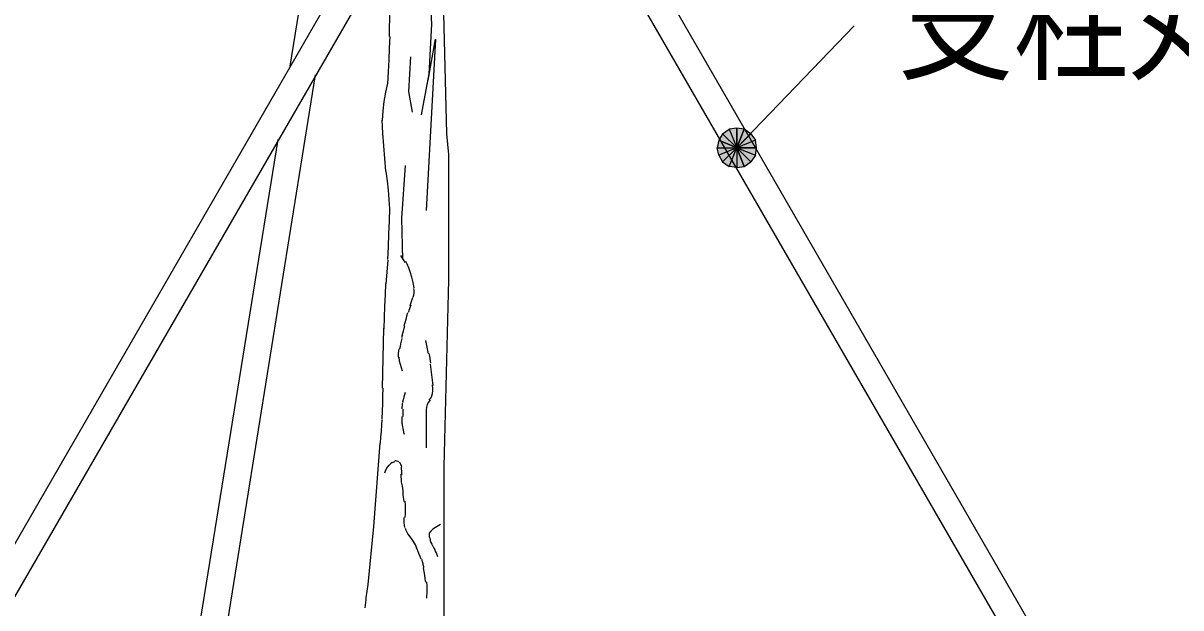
# Model space of a CAD drawing. Header units: millimetres. Extents: x 0 to 420, y 0 to 297.
# Drawn here: x 88.14 to 114.27, y 62.23 to 75.44 of the extents above; entities that cross this region are included whole.
import ezdxf
from ezdxf.enums import TextEntityAlignment as Align

# ---------------------------------------------------------------- set-up
doc = ezdxf.new("R2010")
doc.units = ezdxf.units.MM
doc.styles.add('kst32b', font='NotoSansJP-Variable.ttf')

msp = doc.modelspace()

# ---------------------------------------------------------------- hatches: boundary and pattern name
h = msp.add_hatch(color=7)
h.paths.add_polyline_path([(104.246, 73.067), (104.077, 73.046), (104.246, 72.623), (104.246, 73.067)])
h.paths.add_polyline_path([(104.077, 73.046), (104.246, 72.623), (103.928, 72.94), (104.077, 73.046)])
h.paths.add_polyline_path([(104.246, 72.623), (103.928, 72.94), (103.844, 72.792), (104.246, 72.623)])
msp.add_hatch(color=7).paths.add_polyline_path([(104.415, 73.046), (104.246, 73.067), (104.246, 72.623), (104.415, 73.046)])
h = msp.add_hatch(color=7)
h.paths.add_polyline_path([(104.69, 72.623), (104.669, 72.792), (104.246, 72.623), (104.69, 72.623)])
h.paths.add_polyline_path([(104.669, 72.792), (104.246, 72.623), (104.563, 72.94), (104.669, 72.792)])
h.paths.add_polyline_path([(104.246, 72.623), (104.563, 72.94), (104.415, 73.046), (104.246, 72.623)])
h = msp.add_hatch(color=7)
h.paths.add_polyline_path([(103.844, 72.792), (103.801, 72.623), (104.246, 72.623), (103.844, 72.792)])
h.paths.add_polyline_path([(103.801, 72.623), (104.246, 72.623), (103.844, 72.454), (103.801, 72.623)])
h.paths.add_polyline_path([(104.246, 72.623), (103.844, 72.454), (103.928, 72.305), (104.246, 72.623)])
h = msp.add_hatch(color=7)
h.paths.add_polyline_path([(103.928, 72.305), (104.077, 72.199), (104.246, 72.623), (103.928, 72.305)])
h.paths.add_polyline_path([(104.077, 72.199), (104.246, 72.623), (104.246, 72.178), (104.077, 72.199)])
h.paths.add_polyline_path([(104.246, 72.623), (104.246, 72.178), (104.415, 72.199), (104.246, 72.623)])
h = msp.add_hatch(color=7)
h.paths.add_polyline_path([(104.415, 72.199), (104.563, 72.305), (104.246, 72.623), (104.415, 72.199)])
h.paths.add_polyline_path([(104.563, 72.305), (104.246, 72.623), (104.669, 72.454), (104.563, 72.305)])
h.paths.add_polyline_path([(104.246, 72.623), (104.669, 72.454), (104.69, 72.623), (104.246, 72.623)])

# ---------------------------------------------------------------- linework, layer by layer
at = {"lineweight": 13}
for points in [[(94.171, 74.464), (96.499, 88.921)], [(111.972, 59.965), (97.494, 85.069)], [(111.548, 59.521), (97.494, 83.862)], [(98.404, 81.809), (85.45, 59.351)], [(98.933, 81.513), (85.788, 58.759)], [(98.002, 58.462), (97.748, 59.605), (97.642, 60.854), (97.642, 62.95), (97.642, 65.426), (97.748, 69.638), (97.748, 72.475), (97.705, 72.94), (97.621, 76.263), (97.557, 79.121)], [(97.134, 73.364), (97.303, 74.295), (97.367, 75.417), (97.324, 76.158)], [(96.41, 75.134), (96.413, 75.334), (96.414, 75.533), (96.413, 75.733), (96.41, 75.932)], [(104.246, 72.623), (106.892, 75.374)], [(96.372, 74.077), (96.387, 74.342), (96.4, 74.608), (96.412, 74.873), (96.422, 75.139)], [(97.282, 74.147), (97.451, 75.078), (97.24, 71.205)], [(96.88, 74.676), (96.837, 73.893), (96.922, 73.427)], [(92.371, 59.5), (94.742, 74.274)], [(96.366, 74.084), (96.317, 73.877), (96.281, 73.667), (96.257, 73.456), (96.246, 73.243)], [(96.237, 73.244), (96.255, 72.957), (96.274, 72.67), (96.294, 72.384), (96.317, 72.097)], [(91.885, 60.325), (93.895, 72.813)], [(96.711, 70.104), (96.689, 71.035), (96.774, 72.221)], [(96.421, 71.247), (96.406, 71.458), (96.386, 71.668), (96.361, 71.878), (96.331, 72.087)], [(96.369, 70.097), (96.385, 70.387), (96.398, 70.678), (96.41, 70.968), (96.419, 71.258)], [(96.372, 70.083), (96.329, 69.554)], [(96.769, 70.031), (96.744, 70.071), (96.718, 70.111), (96.691, 70.151), (96.663, 70.189)], [(96.834, 69.941), (96.823, 69.97), (96.81, 69.998), (96.796, 70.026), (96.781, 70.053)], [(96.966, 69.458), (96.942, 69.58), (96.912, 69.701), (96.876, 69.82), (96.835, 69.937)], [(96.322, 69.557), (96.31, 69.302), (96.299, 69.047), (96.29, 68.792), (96.282, 68.537)], [(96.874, 69.058), (96.892, 69.104), (96.908, 69.15), (96.924, 69.197), (96.939, 69.244)], [(96.947, 69.251), (96.958, 69.299), (96.964, 69.349), (96.964, 69.399), (96.958, 69.449)], [(96.89, 69.071), (96.875, 69.03), (96.861, 68.99), (96.848, 68.949), (96.835, 68.908)], [(96.818, 68.895), (96.797, 68.82), (96.776, 68.746), (96.755, 68.671), (96.735, 68.596)], [(96.277, 68.551), (96.267, 68.212), (96.259, 67.873), (96.253, 67.534), (96.248, 67.195)], [(96.748, 68.592), (96.734, 68.539), (96.719, 68.485), (96.705, 68.432), (96.691, 68.379)], [(96.688, 68.315), (96.675, 68.256), (96.661, 68.197), (96.648, 68.139), (96.635, 68.08)], [(96.7, 68.395), (96.695, 68.379), (96.691, 68.363), (96.688, 68.347), (96.684, 68.331)], [(97.293, 67.97), (97.278, 68.045), (97.262, 68.121), (97.246, 68.196), (97.229, 68.272)], [(96.619, 68.083), (96.61, 68.032), (96.605, 67.98), (96.605, 67.928), (96.61, 67.876)], [(97.344, 67.758), (97.335, 67.813), (97.327, 67.867), (97.317, 67.921), (97.307, 67.976)], [(96.618, 67.894), (96.631, 67.816), (96.648, 67.738), (96.67, 67.662), (96.696, 67.587)], [(97.395, 67.258), (97.381, 67.379), (97.366, 67.499), (97.35, 67.62), (97.333, 67.74)], [(96.244, 66.503), (96.252, 66.675), (96.258, 66.847), (96.262, 67.02), (96.265, 67.192)], [(97.388, 67.146), (97.387, 67.177), (97.385, 67.208), (97.383, 67.24), (97.38, 67.271)], [(96.76, 67.1), (96.745, 67.045), (96.73, 66.989), (96.717, 66.933), (96.706, 66.877)], [(97.326, 66.929), (97.289, 66.88), (97.262, 66.826), (97.245, 66.768), (97.24, 66.707)], [(97.307, 66.922), (97.342, 66.969), (97.368, 67.02), (97.383, 67.076), (97.388, 67.134)], [(96.705, 66.874), (96.699, 66.838), (96.694, 66.801), (96.691, 66.764), (96.69, 66.727)], [(96.712, 66.723), (96.712, 66.682), (96.711, 66.641), (96.711, 66.6), (96.711, 66.559)], [(97.24, 66.696), (97.24, 66.061), (97.24, 65.849)], [(96.206, 65.954), (96.217, 66.088), (96.226, 66.223), (96.235, 66.357), (96.242, 66.491)], [(96.689, 66.559), (96.689, 66.527), (96.69, 66.496), (96.69, 66.464), (96.691, 66.433)], [(96.69, 66.433), (96.691, 66.407), (96.693, 66.382), (96.696, 66.357), (96.7, 66.331)], [(96.701, 66.329), (96.709, 66.286), (96.719, 66.244), (96.729, 66.201), (96.74, 66.159)], [(95.885, 62.463), (95.927, 62.759), (96.054, 64.071), (96.203, 65.955)], [(96.333, 65.366), (96.322, 65.344), (96.313, 65.322), (96.305, 65.3), (96.299, 65.277)], [(96.389, 65.446), (96.373, 65.427), (96.358, 65.408), (96.345, 65.387), (96.333, 65.366)], [(96.471, 65.516), (96.448, 65.499), (96.426, 65.48), (96.405, 65.46), (96.385, 65.439)], [(96.525, 65.529), (96.511, 65.526), (96.497, 65.521), (96.484, 65.514), (96.472, 65.506)], [(96.624, 65.528), (96.603, 65.541), (96.579, 65.55), (96.554, 65.553), (96.529, 65.551)], [(96.687, 65.419), (96.68, 65.448), (96.668, 65.474), (96.651, 65.498), (96.63, 65.518)], [(96.689, 65.239), (96.689, 65.282), (96.688, 65.325), (96.684, 65.367), (96.678, 65.41)], [(96.669, 65.25), (96.668, 65.195), (96.67, 65.14), (96.673, 65.086), (96.678, 65.031)], [(96.689, 65.031), (96.695, 64.98), (96.701, 64.929), (96.707, 64.878), (96.714, 64.828)], [(96.74, 64.639), (96.734, 64.688), (96.728, 64.737), (96.722, 64.786), (96.716, 64.835)], [(96.766, 64.277), (96.772, 64.368), (96.774, 64.459), (96.771, 64.55), (96.762, 64.641)], [(96.735, 64.275), (96.732, 64.217), (96.733, 64.16), (96.74, 64.102), (96.751, 64.046)], [(96.766, 64.037), (96.781, 63.989), (96.8, 63.943), (96.825, 63.9), (96.854, 63.859)], [(97.557, 64.114), (97.451, 64.05), (97.388, 64.008), (97.346, 63.966), (97.303, 63.923), (97.303, 63.881), (97.303, 63.839), (97.324, 63.796), (97.324, 63.754), (97.346, 63.712), (97.367, 63.669), (97.388, 63.627), (97.409, 63.585), (97.43, 63.542), (97.451, 63.5), (97.473, 63.458), (97.494, 63.394)], [(97.03, 63.584), (96.994, 63.659), (96.953, 63.732), (96.908, 63.801), (96.857, 63.867)], [(97.125, 63.334), (97.099, 63.397), (97.073, 63.461), (97.046, 63.524), (97.018, 63.587)], [(97.17, 63.229), (97.162, 63.253), (97.154, 63.277), (97.145, 63.301), (97.136, 63.325)], [(97.187, 63.143), (97.183, 63.165), (97.179, 63.186), (97.173, 63.207), (97.167, 63.228)], [(97.229, 62.812), (97.217, 62.893), (97.205, 62.975), (97.192, 63.056), (97.178, 63.138)], [(97.261, 62.685), (97.26, 62.719), (97.258, 62.754), (97.256, 62.788), (97.251, 62.822)], [(95.863, 62.238), (95.869, 62.297), (95.875, 62.357), (95.881, 62.416), (95.886, 62.475)], [(97.252, 62.45), (97.256, 62.509), (97.259, 62.568), (97.26, 62.626), (97.261, 62.685)]]:
    msp.add_lwpolyline(points, dxfattribs=at)
at = {"lineweight": 0}
for points in [[(104.246, 72.623), (103.928, 72.94), (103.844, 72.792)], [(104.077, 73.046), (104.246, 72.623), (103.928, 72.94)], [(104.246, 73.067), (104.077, 73.046), (104.246, 72.623)], [(104.415, 73.046), (104.246, 73.067), (104.246, 72.623)], [(104.246, 72.623), (104.563, 72.94), (104.415, 73.046)], [(104.669, 72.792), (104.246, 72.623), (104.563, 72.94)], [(103.844, 72.792), (103.801, 72.623), (104.246, 72.623)], [(104.69, 72.623), (104.669, 72.792), (104.246, 72.623)], [(103.801, 72.623), (104.246, 72.623), (103.844, 72.454)], [(104.246, 72.623), (103.844, 72.454), (103.928, 72.305)], [(103.928, 72.305), (104.077, 72.199), (104.246, 72.623)], [(104.077, 72.199), (104.246, 72.623), (104.246, 72.178)], [(104.246, 72.623), (104.246, 72.178), (104.415, 72.199)], [(104.415, 72.199), (104.563, 72.305), (104.246, 72.623)], [(104.563, 72.305), (104.246, 72.623), (104.669, 72.454)], [(104.246, 72.623), (104.669, 72.454), (104.69, 72.623)]]:
    msp.add_lwpolyline(points, close=True, dxfattribs=at)

# ---------------------------------------------------------------- texts
at = {"style": 'kst32b'}
msp.add_text('支柱丸太', height=2.0791, dxfattribs=at).set_placement((107.887, 74.38), (118.282, 74.38), align=Align.FIT)

doc.saveas('drawing.dxf')
